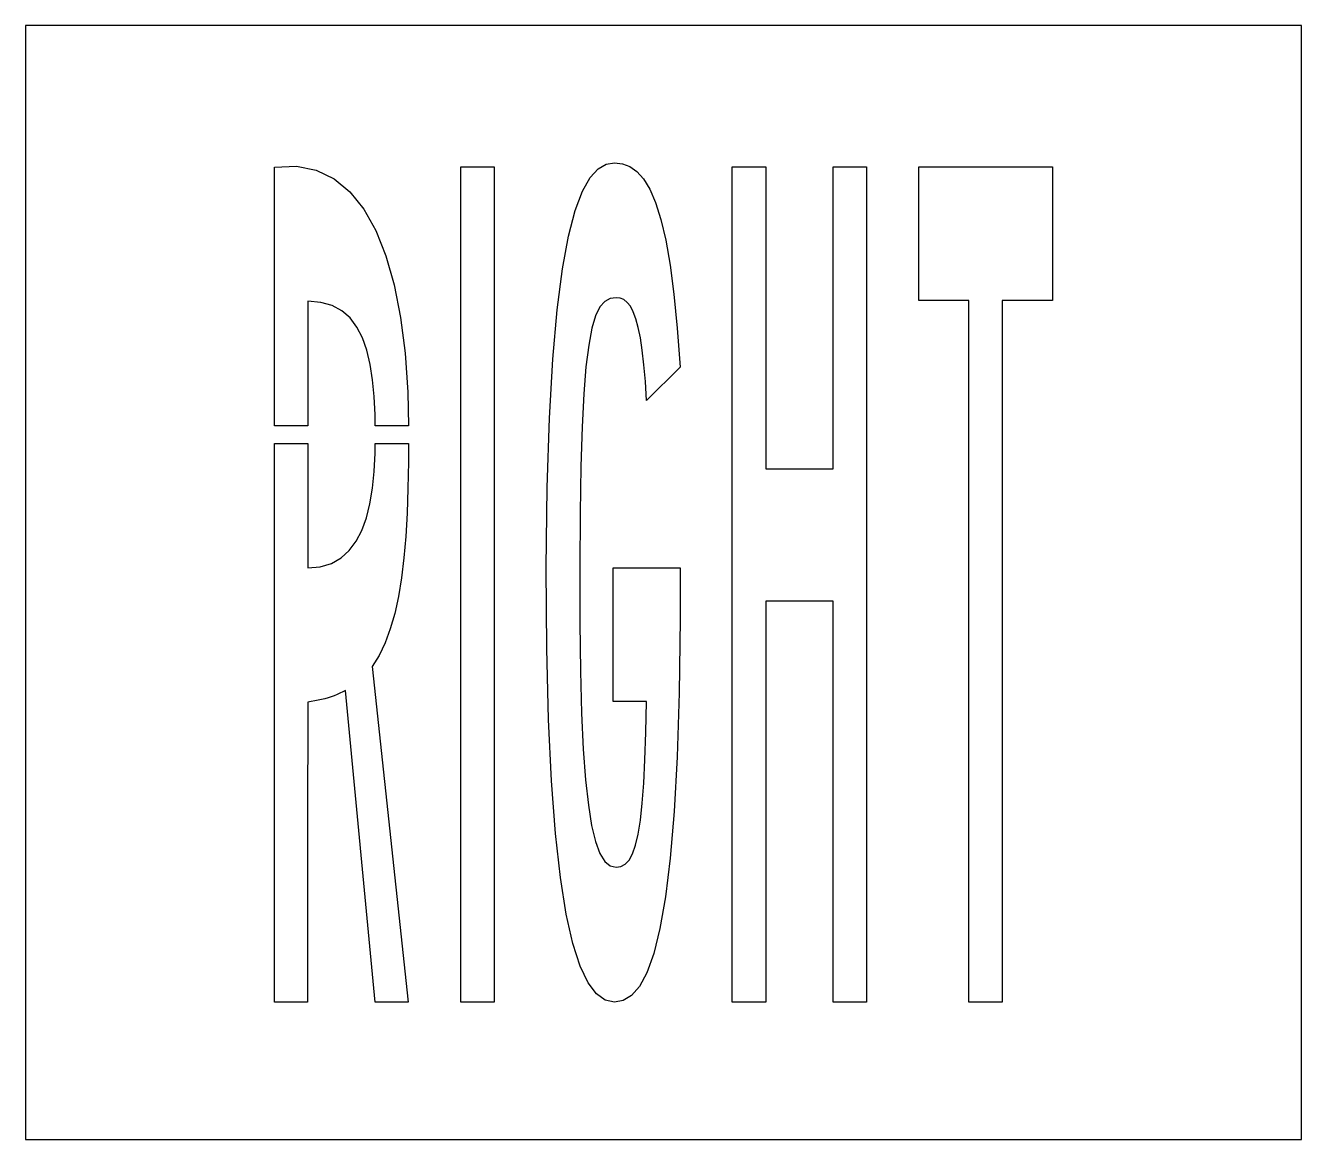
# Model space of a CAD drawing. Extents: x 0 to 55, y 0 to 48.
import ezdxf

# ---------------------------------------------------------------- set-up
doc = ezdxf.new("R2010")
doc.units = 0
doc.layers.add('CUT', color=7, linetype='Continuous')
doc.layers.add('OUTSIDE', color=1, linetype='Continuous')

msp = doc.modelspace()

# ---------------------------------------------------------------- linework, layer by layer
at = {"layer": 'CUT'}
for points in [[(15.1016, 39.1632), (15.5372, 38.0724), (15.89, 36.8196), (16.1636, 35.4192), (16.358, 33.8784), (16.4732, 32.2008), (16.5023, 30.748), (15.0755, 30.748), (15.0692, 31.2288), (15.0296, 32.01), (14.9612, 32.7336), (14.8568, 33.3996), (14.7128, 34.0044), (14.522, 34.5408), (14.2844, 35.0052), (13.9892, 35.3976), (13.6328, 35.7072), (13.2152, 35.934), (12.7256, 36.0708), (12.164, 36.1176), (12.164, 35.16), (12.164, 34.2024), (12.164, 33.2448), (12.164, 32.2872), (12.164, 31.3296), (12.164, 30.748), (10.7348, 30.748), (10.7348, 32.9136), (10.7348, 35.9124), (10.7348, 38.9112), (10.7348, 41.9028), (11.6744, 41.9424), (12.5312, 41.7696), (13.298, 41.3988), (13.982, 40.8336), (14.5832, 40.0848)], [(18.7592, 41.9172), (20.1992, 41.9172), (20.1992, 5.9172), (18.7592, 5.9172)], [(28.2164, 22.416), (28.1732, 19.248), (28.0868, 16.494), (27.9572, 14.1252), (27.788, 12.12), (27.5864, 10.4496), (27.3488, 9.0888), (27.0824, 8.0088), (26.7872, 7.1844), (26.4668, 6.5904), (26.1248, 6.198), (25.7648, 5.982), (25.3868, 5.9172), (24.9908, 6.0036), (24.6128, 6.2736), (24.2492, 6.756), (23.9072, 7.4724), (23.5904, 8.4516), (23.306, 9.7116), (23.054, 11.2848), (22.8416, 13.1892), (22.6688, 15.4536), (22.5428, 18.0996), (22.4708, 21.1524), (22.4492, 24.6372), (22.4888, 28.0968), (22.5824, 31.0812), (22.7264, 33.6228), (22.9136, 35.754), (23.144, 37.5108), (23.4068, 38.9256), (23.6984, 40.0308), (24.0116, 40.8588), (24.3428, 41.4456), (24.6848, 41.8236), (25.034, 42.0252), (25.3868, 42.0828), (25.7288, 42.0468), (26.0492, 41.9316), (26.3552, 41.7156), (26.6432, 41.3952), (26.9096, 40.9524), (27.158, 40.3692), (27.3848, 39.642), (27.5936, 38.7492), (27.7808, 37.68), (27.9464, 36.42), (28.0904, 34.9584), (28.2128, 33.2772), (26.7692, 31.8372), (26.7188, 32.658), (26.654, 33.378), (26.582, 34.0044), (26.5028, 34.5408), (26.4092, 34.9908), (26.3084, 35.3652), (26.1968, 35.6676), (26.0708, 35.9016), (25.9376, 36.0708), (25.79, 36.1896), (25.6316, 36.2544), (25.4588, 36.2724), (25.1996, 36.2364), (24.9692, 36.1104), (24.7604, 35.8728), (24.5732, 35.4948), (24.4148, 34.9584), (24.2744, 34.2312), (24.1592, 33.2988), (24.0656, 32.1288), (23.9936, 30.7032), (23.9396, 28.9968), (23.9036, 26.9808), (23.8892, 24.6372), (23.8964, 22.2684), (23.9216, 20.184), (23.972, 18.3732), (24.044, 16.8144), (24.1412, 15.4968), (24.26, 14.406), (24.4004, 13.524), (24.566, 12.8364), (24.7532, 12.3288), (24.9656, 11.9832), (25.1996, 11.7888), (25.4588, 11.7276), (25.664, 11.76), (25.8512, 11.8608), (26.0168, 12.0408), (26.1644, 12.3144), (26.294, 12.6816), (26.4056, 13.1604), (26.5028, 13.7616), (26.582, 14.4852), (26.6504, 15.3528), (26.7008, 16.3644), (26.744, 17.538), (26.7692, 18.8772), (25.3292, 18.8772), (25.3292, 24.6372), (28.2128, 24.6372)], [(34.808, 28.8924), (34.808, 41.9136), (36.2516, 41.9136), (36.2516, 5.9172), (34.808, 5.9172), (34.808, 23.1936), (31.9136, 23.1936), (31.9136, 5.9172), (30.4664, 5.9172), (30.4664, 41.9136), (31.9136, 41.9136), (31.9136, 28.8924)], [(42.1016, 36.1572), (42.1016, 5.9172), (40.6616, 5.9172), (40.6616, 36.1572), (38.5016, 36.1572), (38.5016, 41.9172), (44.2652, 41.9172), (44.2652, 36.1572)], [(16.4444, 26.988), (16.3868, 25.9872), (16.3076, 25.0584), (16.2032, 24.1944), (16.0736, 23.3952), (15.9152, 22.6644), (15.7244, 21.9984), (15.4976, 21.3972), (15.2384, 20.8608), (14.936, 20.3856), (16.4984, 5.9172), (15.0764, 5.9172), (13.7876, 19.3524), (13.6724, 19.2912), (13.55, 19.23), (13.4276, 19.176), (13.3016, 19.122), (13.172, 19.0752), (13.0388, 19.032), (12.902, 18.9924), (12.7616, 18.9564), (12.6176, 18.924), (12.47, 18.8952), (12.3188, 18.87), (12.164, 18.8484), (12.164, 17.772), (12.164, 16.6956), (12.1604, 15.6156), (12.1604, 14.5392), (12.1604, 13.4628), (12.1568, 12.3828), (12.1568, 11.3064), (12.1532, 10.2264), (12.1532, 9.15), (12.1532, 8.07), (12.1532, 6.9936), (12.1532, 5.9172), (12.0344, 5.9172), (11.9156, 5.9172), (11.7968, 5.9172), (11.678, 5.9172), (11.5592, 5.9172), (11.444, 5.9172), (11.3252, 5.9172), (11.2064, 5.9172), (11.0912, 5.9172), (10.9724, 5.9172), (10.8536, 5.9172), (10.7348, 5.9172), (10.7348, 8.9124), (10.7348, 11.9076), (10.7348, 14.9064), (10.7348, 17.9052), (10.7348, 20.9076), (10.7348, 23.91), (10.7348, 26.9124), (10.7348, 29.9148), (10.7348, 29.996), (12.164, 29.996), (12.164, 29.4144), (12.164, 28.4568), (12.164, 27.4992), (12.164, 26.5416), (12.164, 25.584), (12.164, 24.6264), (12.7076, 24.6804), (13.1864, 24.8244), (13.6004, 25.0584), (13.9532, 25.3788), (14.2484, 25.7748), (14.4932, 26.2428), (14.6912, 26.7864), (14.8424, 27.3912), (14.9504, 28.0608), (15.026, 28.788), (15.0692, 29.5692), (15.0747, 29.996), (16.5068, 29.996), (16.502, 29.1948), (16.4804, 28.0572)]]:
    msp.add_lwpolyline(points, close=True, dxfattribs=at)
at = {"layer": 'OUTSIDE'}
msp.add_lwpolyline([(0, 0), (55, 0), (55, 48), (0, 48)], close=True, dxfattribs=at)

doc.saveas('drawing.dxf')
